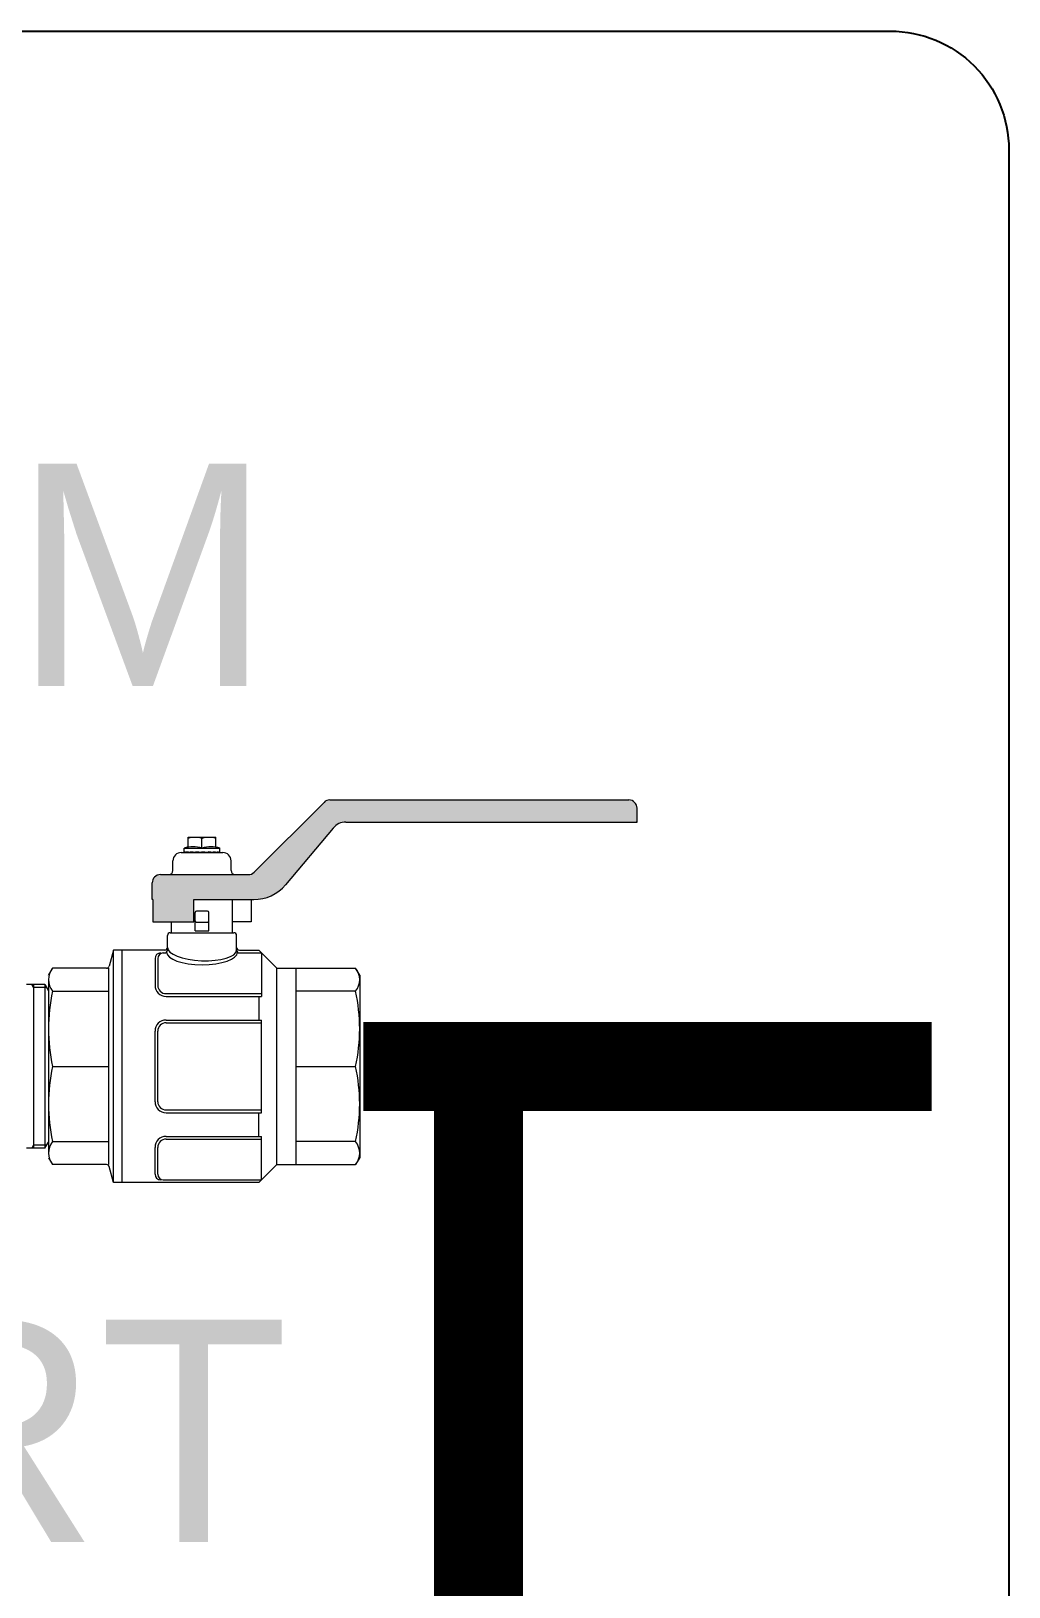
# Model space of a CAD drawing. Extents: x -6531732 to 89637, y -8915 to 32458.
# Drawn here: x 10995 to 11545, y 30915 to 31789 of the extents above; entities that cross this region are included whole.
import ezdxf

# ---------------------------------------------------------------- set-up
doc = ezdxf.new("R2010")
doc.units = 0
doc.layers.add('SAN-MC-COLD WATER', color=5, linetype='Continuous', lineweight=30)
doc.layers.add('SAN-MC-VALVE', color=7, linetype='Continuous', lineweight=5)
doc.layers.add('SAN-MC-TEXT', color=7, linetype='Continuous')
doc.styles.get("Standard").update_dxf_attribs({"font": 'arial.ttf'})

msp = doc.modelspace()

# ---------------------------------------------------------------- hatches: boundary and pattern name
at = {"layer": 'SAN-MC-VALVE', "lineweight": 5}
h = msp.add_hatch(color=1, dxfattribs=at)
h.dxf.hatch_style = 1
h.paths.add_polyline_path([(11063.97, 31288.57), (11063.58, 31310.34), (11063.93, 31312.1), (11064.52, 31313.15), (11065.56, 31314.15), (11065.99, 31314.42), (11067.07, 31314.85), (11068.25, 31315), (11117.63, 31315), (11119.42, 31315.36), (11120.93, 31316.37), (11160.19, 31355.63), (11161.7, 31356.64), (11163.49, 31356.99), (11331.54, 31356.99), (11334.84, 31355.63), (11336.21, 31352.33), (11336.21, 31344.55), (11172.45, 31344.55), (11170.25, 31344.29), (11168.5, 31343.68), (11166.72, 31342.59), (11165.3, 31341.22), (11138.55, 31309.34), (11134.68, 31305.67), (11132.84, 31304.43), (11130.54, 31303.19), (11127.05, 31301.89), (11123.61, 31301.19), (11120.68, 31301.01), (11086.91, 31301.01), (11086.91, 31288.57)])

# ---------------------------------------------------------------- linework, layer by layer
at = {"layer": 'SAN-MC-COLD WATER', "const_width": 50}
msp.add_lwpolyline([(11182.23, 31207.23), (11501.9, 31207.23)], dxfattribs=at)
msp.add_lwpolyline([(10357.7, 30568.78), (11187.04, 30568.78, 0.414214), (11247.04, 30628.78), (11247.04, 31188.4)], format="xyb", dxfattribs=at)
at = {"layer": 'SAN-MC-TEXT'}
msp.add_lwpolyline([(8975.47, 31789.14), (11478.61, 31789.14, -0.414214), (11545.28, 31722.47)], format="xyb", dxfattribs=at)
msp.add_lwpolyline([(11545.28, 31722.47), (11545.28, 30006.59)], dxfattribs=at)
at = {"layer": 'SAN-MC-VALVE', "linetype": 'Continuous', "lineweight": 5}
for p, q in [((11120.93, 31316.37), (11160.19, 31355.63)), ((11163.49, 31356.99), (11331.54, 31356.99)), ((11336.21, 31344.55), (11336.21, 31352.33)), ((11165.3, 31341.22), (11138.55, 31309.34)), ((11172.45, 31344.55), (11336.21, 31344.55)), ((11335.75, 31344.55), (11336.21, 31345.01)), ((11083.8, 31330.56), (11083.8, 31336)), ((11083.8, 31336), (11099.35, 31336)), ((11091.57, 31329.93), (11091.57, 31335.38)), ((11099.35, 31330.56), (11099.35, 31336)), ((11079.91, 31327.45), (11103.24, 31327.45)), ((11083.8, 31330.56), (11081.46, 31329.93)), ((11081.46, 31329.93), (11101.68, 31329.93)), ((11081.46, 31327.76), (11081.46, 31329.93)), ((11081.68, 31327.45), (11081.46, 31327.76)), ((11082.82, 31327.45), (11081.68, 31327.76)), ((11081.68, 31327.45), (11081.68, 31327.76)), ((11082.82, 31327.76), (11082.82, 31327.45)), ((11085.06, 31327.45), (11082.84, 31327.76)), ((11085.06, 31327.76), (11085.06, 31327.45)), ((11088.1, 31327.45), (11085.09, 31327.76)), ((11088.1, 31327.76), (11088.1, 31327.45)), ((11091.57, 31327.45), (11088.13, 31327.76)), ((11091.57, 31327.76), (11091.57, 31327.45)), ((11095.05, 31327.45), (11091.57, 31327.76)), ((11098.09, 31327.45), (11095.05, 31327.76)), ((11095.05, 31327.76), (11095.05, 31327.45)), ((11100.33, 31327.45), (11098.09, 31327.76)), ((11098.09, 31327.76), (11098.09, 31327.45)), ((11099.35, 31330.56), (11101.68, 31329.93)), ((11101.47, 31327.45), (11100.33, 31327.76)), ((11100.33, 31327.76), (11100.33, 31327.45)), ((11101.68, 31327.45), (11101.47, 31327.76)), ((11101.47, 31327.76), (11101.47, 31327.45)), ((11101.68, 31327.45), (11101.68, 31329.93)), ((11068.25, 31315), (11117.63, 31315)), ((11075.24, 31317.34), (11075.24, 31322.78)), ((11107.9, 31317.34), (11107.9, 31322.78)), ((11063.58, 31301.01), (11063.58, 31310.34)), ((11063.97, 31301.01), (11063.58, 31301.01)), ((11063.97, 31301.01), (11063.97, 31288.57)), ((11086.91, 31288.57), (11086.91, 31301.01)), ((11086.91, 31301.01), (11120.68, 31301.01)), ((11108.7, 31282.34), (11108.7, 31301.01)), ((11119.22, 31301.01), (11119.22, 31288.57)), ((11063.97, 31288.57), (11086.91, 31288.57)), ((11074.49, 31282.34), (11074.49, 31288.57)), ((11087.71, 31283.44), (11087.71, 31293.7)), ((11094.71, 31294.48), (11088.48, 31294.48)), ((11095.48, 31283.44), (11095.48, 31293.7)), ((11119.22, 31288.57), (11108.7, 31288.57)), ((11072.15, 31272.55), (11072.15, 31280.79)), ((11073.71, 31282.34), (11109.48, 31282.34)), ((11087.71, 31283.44), (11095.48, 31283.44)), ((11088.48, 31288.35), (11094.71, 31288.35)), ((11111.03, 31272.55), (11111.03, 31280.79)), ((11041.83, 31272.55), (11039.43, 31263.58)), ((11041.83, 31141.91), (11041.83, 31272.55)), ((11070.6, 31272.55), (11041.83, 31272.55)), ((11046.49, 31272.55), (11046.49, 31141.91)), ((11069.82, 31270.99), (11070.6, 31270.99)), ((11112.59, 31272.55), (11123.48, 31272.55)), ((11112.59, 31270.99), (11125.03, 31270.99)), ((11123.48, 31272.55), (11133.59, 31262.44)), ((11125.03, 31270.99), (11125.03, 31246.56)), ((11005.28, 31258.55), (11007.53, 31262.44)), ((11037.93, 31262.44), (11007.53, 31262.44)), ((11039.12, 31152.02), (11039.12, 31262.44)), ((11065.16, 31267.88), (11065.16, 31252.78)), ((11066.71, 31267.88), (11066.71, 31252.78)), ((11133.59, 31262.44), (11177.94, 31262.44)), ((11133.59, 31152.02), (11133.59, 31262.44)), ((11144.47, 31152.02), (11144.47, 31262.44)), ((11180.24, 31258.46), (11177.94, 31262.44)), ((11180.24, 31258.46), (11180.24, 31156)), ((11003.26, 31253.26), (10992.92, 31253.26)), ((10996.81, 31251.55), (10995.82, 31253.26)), ((10996.81, 31253.26), (10996.81, 31161.19)), ((11004.25, 31251.55), (10996.81, 31251.55)), ((11003.26, 31253.26), (11003.26, 31161.19)), ((11003.26, 31253.26), (11005.28, 31249.76)), ((11005.28, 31249.76), (11005.28, 31164.69)), ((11007.53, 31249.48), (11039.12, 31249.48)), ((11071.38, 31248.11), (11125.03, 31248.11)), ((11071.38, 31246.56), (11125.03, 31246.56)), ((11123.48, 31246.56), (11123.48, 31233.28)), ((11177.94, 31249.48), (11144.47, 31249.48)), ((11071.38, 31233.28), (11125.03, 31233.28)), ((11071.38, 31231.73), (11125.03, 31231.73)), ((11125.03, 31181.17), (11125.03, 31233.28)), ((11065.16, 31187.4), (11065.16, 31227.06)), ((11066.71, 31187.4), (11066.71, 31227.06)), ((11007.53, 31207.23), (11039.12, 31207.23)), ((11144.47, 31207.23), (11177.94, 31207.23)), ((11071.38, 31182.73), (11125.03, 31182.73)), ((11071.38, 31181.17), (11125.03, 31181.17)), ((11123.48, 31167.9), (11123.48, 31181.17)), ((11071.38, 31167.9), (11125.03, 31167.9)), ((11071.38, 31166.35), (11125.03, 31166.35)), ((11125.03, 31143.47), (11125.03, 31167.9)), ((11003.26, 31161.19), (10992.92, 31161.19)), ((10996.81, 31162.91), (10995.82, 31161.19)), ((11004.25, 31162.91), (10996.81, 31162.91)), ((11003.26, 31161.19), (11005.28, 31164.69)), ((11007.53, 31164.97), (11039.12, 31164.97)), ((11065.16, 31146.58), (11065.16, 31161.68)), ((11066.71, 31146.58), (11066.71, 31161.68)), ((11177.94, 31164.97), (11144.47, 31164.97)), ((11005.28, 31155.91), (11007.53, 31152.02)), ((11037.93, 31152.02), (11007.53, 31152.02)), ((11041.83, 31141.91), (11039.43, 31150.87)), ((11123.48, 31141.91), (11133.59, 31152.02)), ((11133.59, 31152.02), (11177.94, 31152.02)), ((11180.24, 31156), (11177.94, 31152.02)), ((11123.48, 31141.91), (11041.83, 31141.91)), ((11069.82, 31143.47), (11125.03, 31143.47))]:
    msp.add_line(p, q, dxfattribs=at)
at = {"layer": 'SAN-MC-VALVE', "lineweight": 5}
msp.add_line((11005.28, 31255.96), (11005.28, 31158.5), dxfattribs=at)
at = {"layer": 'SAN-MC-VALVE', "linetype": 'Continuous', "lineweight": 5}
for centre, radius, start, end in [((11163.49, 31352.33), 4.67, 90, 134.99989), ((11331.54, 31352.33), 4.67, 0, 90), ((11172.45, 31335.22), 9.33, 90, 140.00007), ((11087.67, 31321.76), 14.17, 74.02007, 105.97993), ((11095.48, 31321.76), 14.17, 74.02007, 105.97993), ((11079.91, 31322.78), 4.67, 90, 180), ((11086.52, 31313.32), 17.36, 73.0712, 106.92881), ((11096.63, 31313.42), 17.27, 72.98299, 107.01701), ((11103.24, 31322.78), 4.67, 0, 90), ((11068.25, 31310.34), 4.67, 90, 180), ((11072.91, 31317.34), 2.33, 270, 0), ((11110.24, 31317.34), 2.33, 180, 270), ((11117.63, 31319.67), 4.67, 270, 314.99964), ((11120.68, 31324.33), 23.33, 270, 320.00003), ((11088.48, 31293.7), 0.778, 90, 180), ((11088.48, 31289.13), 0.778, 180, 270), ((11094.71, 31293.7), 0.778, 0, 90), ((11094.71, 31289.13), 0.778, 270, 0), ((11073.71, 31280.79), 1.56, 90, 180), ((11109.48, 31280.79), 1.56, 0, 90), ((11068.27, 31267.88), 3.11, 90, 180), ((11069.82, 31267.88), 3.11, 90, 180), ((11070.6, 31274.1), 1.56, 270, 0), ((11070.6, 31272.55), 1.56, 270, 0), ((11112.59, 31274.1), 1.56, 180, 270), ((11112.59, 31272.55), 1.56, 180, 270), ((11015.75, 31255.96), 10.47, 141.77027, 218.22973), ((11037.93, 31263.99), 1.56, 270, 344.99984), ((11169.97, 31255.96), 10.27, 320.92108, 39.07892), ((11105.83, 31228.36), 100.55, 167.87061, 192.12939), ((11071.38, 31252.78), 6.22, 180, 270), ((11071.38, 31252.78), 4.67, 180, 270), ((11081.99, 31228.36), 98.25, 347.58159, 12.41841), ((11071.38, 31227.06), 6.22, 90, 180), ((11071.38, 31227.06), 4.67, 90, 180), ((11105.83, 31186.1), 100.55, 167.87061, 192.12939), ((11081.99, 31186.1), 98.25, 347.58159, 12.41841), ((11071.38, 31187.4), 6.22, 180, 270), ((11071.38, 31187.4), 4.67, 180, 270), ((11071.38, 31161.68), 6.22, 90, 180), ((11071.38, 31161.68), 4.67, 90, 180), ((11015.75, 31158.5), 10.47, 141.77027, 218.22973), ((11169.97, 31158.5), 10.27, 320.92108, 39.07892), ((11037.93, 31150.46), 1.56, 15.00016, 90), ((11068.27, 31146.58), 3.11, 180, 270), ((11069.82, 31146.58), 3.11, 180, 270)]:
    msp.add_arc(centre, radius, start, end, dxfattribs=at)
for centre, major_axis, ratio in [((11091.59, 31271.45), (19.9, 0), 0.355391), ((11091.59, 31273.32), (19.44, -0.78), 0.343041)]:
    msp.add_ellipse(centre, major_axis=major_axis, ratio=ratio, start_param=3.141593, end_param=6.283185, dxfattribs=at)

# ---------------------------------------------------------------- texts
at = {"layer": 'SAN-MC-TEXT', "char_height": 125, "attachment_point": 3}
for s, insert, width in [('M', (11130.75, 31546.03), 317.3266), ('RT', (11140.29, 31064.86), 861.0061)]:
    msp.add_mtext(s, dxfattribs=dict(at, insert=insert, width=width))

doc.saveas('drawing.dxf')
